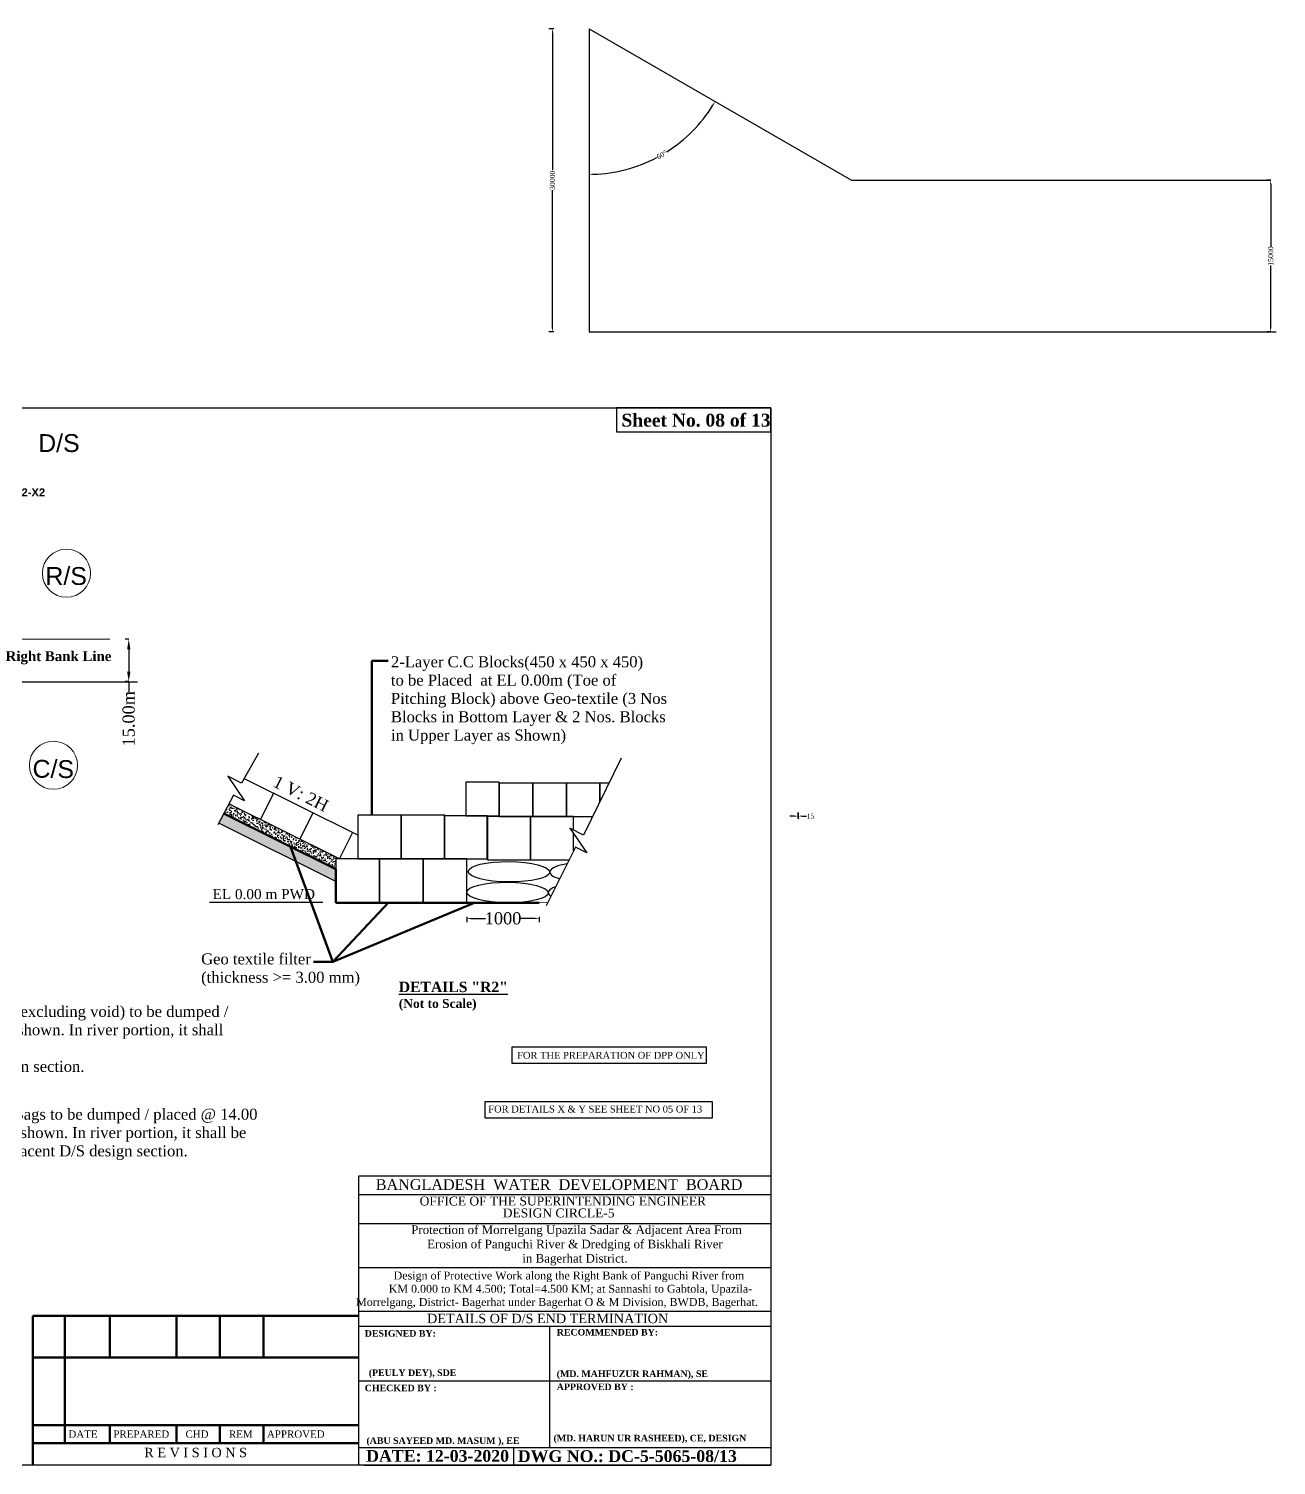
# Model space of a CAD drawing. Header units: metres. Extents: x -2434 to 11656, y -15288 to 8109.
# Drawn here: x 119 to 242.6, y -8360 to -8217.8 of the extents above; entities that cross this region are included whole.
import ezdxf
from ezdxf.enums import TextEntityAlignment as Align

# ---------------------------------------------------------------- set-up
doc = ezdxf.new("R2010")
doc.units = ezdxf.units.M
doc.layers.add('LINE', color=7, linetype='Continuous')
doc.styles.add('Arial B heading -200', font='arialbd.ttf', dxfattribs={"height": 0.6})
doc.styles.add('Arial-200', font='arial.ttf')
doc.styles.add('Kazi_T_H', font='timesbd.ttf')
doc.styles.get("Standard").update_dxf_attribs({"font": 'times.ttf'})
doc.dimstyles.get("Standard").update_dxf_attribs({"dimtxt": 0.5, "dimasz": 0.4075, "dimexe": 0.364, "dimexo": 0.219, "dimgap": 0.09, "dimtad": 0, "dimdec": 0, "dimlfac": 1000, "dimzin": 0, "dimdsep": 46, "dimtxsty": 'Standard', "dimcen": 0.09, "dimadec": 0, "dimazin": 0, "dimtfac": 1, "dimtdec": 0, "dimtofl": 0, "dimtmove": 0, "dimatfit": 3, "dimfxl": 1, "dimtolj": 1, "dimtzin": 0, "dimarcsym": 0})

# ---------------------------------------------------------------- blocks, each defined once
blk = doc.blocks.new('*D1164')
at = {"color": 0, "lineweight": -2, "ltscale": 0.5}
for p, q in [((128.93, -8278.22), (128.57, -8278.22)), ((128.93, -8279.22), (128.93, -8281.42)), ((128.93, -8282.42), (128.57, -8282.42)), ((128.93, -8282.42), (128.93, -8283.42))]:
    blk.add_line(p, q, dxfattribs=at)
at = {"color": 0, "linetype": 'Continuous', "lineweight": -3, "ltscale": 0.5}
for points in [[(128.77, -8279.22), (129.1, -8279.22), (128.93, -8278.22)], [(128.77, -8281.42), (129.1, -8281.42), (128.93, -8282.42)]]:
    blk.add_solid(points, dxfattribs=at)
at = {"layer": 'Defpoints', "color": 0, "linetype": 'Continuous', "lineweight": -3, "ltscale": 0.5}
for p in [(129.1, -8278.22), (128.93, -8282.42), (128.93, -8282.42)]:
    blk.add_point(p, dxfattribs=at)
at = {"color": 0, "linetype": 'Continuous', "lineweight": 30, "ltscale": 0.5, "insert": (128.93, -8286.09), "char_height": 1.2, "attachment_point": 5, "rotation": 90}
blk.add_mtext('\\A1;15.00m', dxfattribs=at)
blk = doc.blocks.new('*D1165')
at = {"color": 0, "lineweight": -2, "ltscale": 0.5}
for p, q in [((194.84, -8295.73), (194.43, -8295.73)), ((195.25, -8295.73), (195.25, -8295.37)), ((195.26, -8295.73), (195.26, -8295.37)), ((195.67, -8295.73), (196.08, -8295.73))]:
    blk.add_line(p, q, dxfattribs=at)
at = {"color": 0, "linetype": 'Continuous', "lineweight": -3, "ltscale": 0.5}
for points in [[(194.84, -8295.67), (194.84, -8295.8), (195.25, -8295.73)], [(195.67, -8295.67), (195.67, -8295.8), (195.26, -8295.73)]]:
    blk.add_solid(points, dxfattribs=at)
at = {"layer": 'Defpoints', "color": 0, "linetype": 'Continuous', "lineweight": -3, "ltscale": 0.5}
for p in [(195.25, -8295.77), (195.26, -8295.73), (195.26, -8295.77)]:
    blk.add_point(p, dxfattribs=at)
at = {"color": 0, "linetype": 'Continuous', "lineweight": -3, "ltscale": 0.5, "insert": (196.47, -8295.73), "char_height": 0.5, "attachment_point": 5}
blk.add_mtext('\\A1;15', dxfattribs=at)
blk = doc.blocks.new('*D1170')
at = {"color": 0, "lineweight": -2, "ltscale": 0.5}
for start, end in [(302.2738, 328.3799), (271.6201, 297.7262)]:
    blk.add_arc((174.53, -8217.78), 14.41, start, end, dxfattribs=at)
at = {"color": 0, "linetype": 'Continuous', "lineweight": -3, "ltscale": 0.5}
for points in [[(186.74, -8225.3), (186.86, -8225.37), (187.01, -8224.98)], [(174.94, -8232.25), (174.94, -8232.11), (174.53, -8232.19)]]:
    blk.add_solid(points, dxfattribs=at)
at = {"layer": 'Defpoints', "color": 0, "linetype": 'Continuous', "lineweight": -3, "ltscale": 0.5}
for p in [(174.53, -8217.78), (174.53, -8217.78), (179.46, -8231.32), (200.51, -8232.78), (174.53, -8247.78)]:
    blk.add_point(p, dxfattribs=at)
at = {"color": 0, "linetype": 'Continuous', "lineweight": -3, "ltscale": 0.5, "insert": (181.74, -8230.26), "char_height": 0.5, "attachment_point": 5, "rotation": 30}
blk.add_mtext('\\A1;60°', dxfattribs=at)
blk = doc.blocks.new('*D1171')
at = {"color": 0, "lineweight": -2, "ltscale": 0.5}
for p, q in [((242.05, -8232.78), (241.68, -8232.78)), ((242.05, -8233.18), (242.05, -8239.32)), ((242.05, -8247.37), (242.05, -8241.23)), ((242.05, -8247.78), (241.68, -8247.78))]:
    blk.add_line(p, q, dxfattribs=at)
at = {"color": 0, "linetype": 'Continuous', "lineweight": -3, "ltscale": 0.5}
for points in [[(241.98, -8233.18), (242.11, -8233.18), (242.05, -8232.78)], [(241.98, -8247.37), (242.11, -8247.37), (242.05, -8247.78)]]:
    blk.add_solid(points, dxfattribs=at)
at = {"layer": 'Defpoints', "color": 0, "linetype": 'Continuous', "lineweight": -3, "ltscale": 0.5}
for p in [(242.05, -8232.78), (242.05, -8247.78), (242.05, -8247.78)]:
    blk.add_point(p, dxfattribs=at)
at = {"color": 0, "linetype": 'Continuous', "lineweight": -3, "ltscale": 0.5, "insert": (242.05, -8240.28), "char_height": 0.5, "attachment_point": 5, "rotation": 90}
blk.add_mtext('\\A1;15000', dxfattribs=at)
blk = doc.blocks.new('*D1172')
at = {"color": 0, "lineweight": -2, "ltscale": 0.5}
for p, q in [((171.05, -8217.78), (170.54, -8217.78)), ((170.9, -8218.18), (170.9, -8231.79)), ((170.9, -8247.37), (170.9, -8233.76)), ((171.05, -8247.78), (170.54, -8247.78))]:
    blk.add_line(p, q, dxfattribs=at)
at = {"color": 0, "linetype": 'Continuous', "lineweight": -3, "ltscale": 0.5}
for points in [[(170.83, -8218.18), (170.97, -8218.18), (170.9, -8217.78)], [(170.83, -8247.37), (170.97, -8247.37), (170.9, -8247.78)]]:
    blk.add_solid(points, dxfattribs=at)
at = {"layer": 'Defpoints', "color": 0, "linetype": 'Continuous', "lineweight": -3, "ltscale": 0.5}
for p in [(174.53, -8217.78), (170.9, -8247.78), (174.53, -8247.78)]:
    blk.add_point(p, dxfattribs=at)
at = {"color": 0, "linetype": 'Continuous', "lineweight": -3, "ltscale": 0.5, "insert": (170.9, -8232.78), "char_height": 0.5, "attachment_point": 5, "rotation": 90}
blk.add_mtext('\\A1;30000', dxfattribs=at)
blk = doc.blocks.new('*D1185')
at = {"color": 0, "lineweight": -2, "ltscale": 0.5}
for p, q in [((162.42, -8305.71), (162.42, -8306.23)), ((162.83, -8305.86), (164.28, -8305.86)), ((169.18, -8305.86), (167.73, -8305.86)), ((169.59, -8305.71), (169.59, -8306.23))]:
    blk.add_line(p, q, dxfattribs=at)
at = {"color": 0, "linetype": 'Continuous', "lineweight": -3, "ltscale": 0.5}
for points in [[(162.83, -8305.8), (162.83, -8305.93), (162.42, -8305.86)], [(169.18, -8305.8), (169.18, -8305.93), (169.59, -8305.86)]]:
    blk.add_solid(points, dxfattribs=at)
at = {"layer": 'Defpoints', "color": 0, "linetype": 'Continuous', "lineweight": -3, "ltscale": 0.5}
for p in [(162.42, -8305.23), (169.59, -8305.24), (169.59, -8305.86)]:
    blk.add_point(p, dxfattribs=at)
at = {"color": 0, "linetype": 'Continuous', "lineweight": -3, "ltscale": 0.5, "insert": (166.01, -8305.86), "char_height": 1.2, "attachment_point": 5}
blk.add_mtext('\\A1;1000', dxfattribs=at)

msp = doc.modelspace()

# ---------------------------------------------------------------- hatches: boundary and pattern name
at = {"linetype": 'Continuous', "lineweight": 30, "ltscale": 0.5}
h = msp.add_hatch(dxfattribs=at)
h.set_pattern_fill('AR-CONC', scale=0.003533, angle=135, style=0)
h.set_pattern_definition([(185, (94.35675, -8237.927), (-0.4152926, 0.4949264), [0.0673, -0.740298]), (130, (94.35675, -8237.927), (-0.3892333, -0.565311), [0.05384, -0.5922386]), (235.451, (94.32214, -8237.88574), (-0.8045254, -0.070381), [0.057196, -0.6291564]), (181.1842, (94.22985, -8238.0539), (-0.572149, 0.782198), [0.10095, -1.110447]), (231.6356, (94.1822, -8237.9887), (-1.211137, -0.025034), [0.085794, -0.943735]), (126.184, (94.2298, -8238.0539), (-1.211137, -0.025032), [0.08076, -0.888358]), (156, (94.1981, -8237.9587), (-0.123278, 0.6342102), [0.0673, -0.740298]), (101, (94.1981, -8237.9587), (-0.6144994, -0.305728), [0.05384, -0.5922386]), (206.4514, (94.18785, -8237.90585), (-0.7377774, 0.32848), [0.057196, -0.6291564]), (172.5, (94.35675, -8237.92698), (-0.2189397, -0.2035086), [0, -0.58506, 0, -0.6012119, 0, -0.5944819]), (142.5, (94.35675, -8237.92698), (-0.4171778, -0.0833378), [0, -0.3427805, 0, -0.5716, 0, -0.2265761]), (102.5, (94.49825, -8238.06848), (-0.3244036, 0.35302515), [0, -0.2243328, 0, -0.6999183, 0, -0.9287378]), (92.5, (94.5617, -8238.13193), (-0.4335537, 0.3065195), [0, -0.2916326, 0, -0.4648176, 0, -0.6595384])])
h.paths.add_polyline_path([(138.859226, -8294.500561), (138.359967, -8295.45971), (149.445685, -8301.002569), (149.445685, -8300.591268), (149.445685, -8299.969696), (149.797211, -8299.969696)])
h = msp.add_hatch(dxfattribs=at)
h.set_pattern_fill('AR-SAND', scale=0.006006, angle=135, style=0)
h.set_pattern_definition([(172.5, (94.35675, -8237.92698), (-0.2010449, -0.21463466), [0, -0.2318704, 0, -0.2593287, 0, -0.24788774]), (142.5, (94.35675, -8237.92698), (-0.4953148, -0.1135154), [0, -0.125088, 0, -0.20898844, 0, -0.0800868]), (102.5, (94.48943, -8238.05966), (-0.3365221, 0.3353015), [0, -0.07627315, 0, -0.27458335, 0, -0.3584838]), (92.5, (94.48943, -8238.05966), (-0.4189323, 0.2295889), [0, -0.0381366, 0, -0.18000464, 0, -0.2059375])])
h.paths.add_polyline_path([(138.359967, -8295.45971), (137.860767, -8296.418746), (149.437084, -8302.206905), (149.437084, -8300.998269)])

# ---------------------------------------------------------------- linework, layer by layer
at = {"color": 0, "linetype": 'Continuous', "lineweight": -3, "ltscale": 0.5}
for p, q in [((174.529323, -8217.775323), (174.529323, -8247.775323)), ((174.529323, -8217.775323), (200.510085, -8232.775323)), ((200.510085, -8232.775323), (242.045899, -8232.775323)), ((174.529323, -8247.775323), (242.603674, -8247.775323)), ((101.321956, -8282.421297), (129.795831, -8282.421297)), ((195.245619, -8295.967296), (195.245619, -8295.774693)), ((195.245619, -8295.967296), (195.275619, -8295.967296)), ((195.260619, -8295.941315), (195.260619, -8295.72771)), ((195.260619, -8295.941315), (195.275619, -8295.967296))]:
    msp.add_line(p, q, dxfattribs=at)
at = {"linetype": 'ByBlock', "lineweight": 30, "ltscale": 0.5}
for p in [(192.528383, -8333.256579), (152.254592, -8360.003466)]:
    msp.add_line(p, (192.528383, -8360.003466), dxfattribs=at)
at = {"color": 0, "linetype": 'Continuous', "lineweight": -3, "ltscale": 0.5}
for points in [[(162.307189, -8295.702332), (165.632189, -8295.702332), (165.632189, -8292.377332), (162.307189, -8292.377332)], [(165.632189, -8295.782786), (168.957189, -8295.782786), (168.957189, -8292.457786), (165.632189, -8292.457786)], [(168.957189, -8295.782786), (172.282189, -8295.782786), (172.282189, -8292.457786), (168.957189, -8292.457786)], [(166.918293, -8318.561968), (186.116115, -8318.561968), (186.116115, -8320.218539), (166.918293, -8320.218539)], [(164.245131, -8323.997049), (186.719588, -8323.997049), (186.719588, -8325.652538), (164.245131, -8325.652538)]]:
    msp.add_lwpolyline(points, close=True, dxfattribs=at)
for points in [[(175.607189, -8294.28766), (175.607189, -8292.457786), (172.282189, -8292.457786), (172.282189, -8295.782786), (174.873119, -8295.782786)], [(176.505611, -8292.457786), (175.607189, -8292.457786), (175.607189, -8294.28766)]]:
    msp.add_lwpolyline(points, dxfattribs=at)
at = {"layer": 'LINE', "color": 7, "lineweight": 9, "ltscale": 0.5}
msp.add_line((108.781819, -8278.21591), (127.064453, -8278.21591), dxfattribs=at)
at = {"layer": 'LINE', "color": 7, "lineweight": 30, "ltscale": 0.5}
for p, q in [((151.607759, -8297.626713), (140.40603, -8292.025702)), ((149.797211, -8299.969696), (138.859226, -8294.500561)), ((141.991475, -8296.066726), (143.29078, -8293.468115)), ((145.894343, -8298.018211), (147.193648, -8295.4196)), ((149.437084, -8302.206905), (137.860767, -8296.418746)), ((149.797211, -8299.969696), (151.096516, -8297.371085)), ((158.09398, -8299.969696), (158.09398, -8304.293843)), ((158.09398, -8304.293843), (158.09398, -8299.969696)), ((149.445685, -8300.591268), (149.445685, -8304.293843)), ((148.145108, -8304.293843), (136.919265, -8304.293843)), ((149.445685, -8304.293843), (162.418127, -8304.293843)), ((149.445685, -8304.293843), (162.418127, -8304.293843)), ((153.918783, -8304.293843), (149.594635, -8304.293843)), ((152.714671, -8304.293843), (155.131943, -8304.293843)), ((152.714671, -8304.293843), (155.131943, -8304.293843)), ((149.151822, -8310.168264), (147.232226, -8310.168264))]:
    msp.add_line(p, q, dxfattribs=at)
at = {"layer": 'LINE', "color": 7, "lineweight": 50, "ltscale": 0.5}
for p, q in [((149.437084, -8300.998269), (138.359967, -8295.45971)), ((149.437084, -8300.998269), (149.437084, -8304.317767)), ((149.437084, -8304.317767), (169.583341, -8304.317699))]:
    msp.add_line(p, q, dxfattribs=at)
at = {"layer": 'LINE', "color": 7, "lineweight": 13, "ltscale": 0.5}
msp.add_line((162.418127, -8304.293843), (170.424348, -8304.33088), dxfattribs=at)
at = {"layer": 'LINE', "color": 0, "linetype": 'ByBlock', "lineweight": 30, "ltscale": 0.5}
for p, q in [((192.528383, -8331.384619), (151.688126, -8331.384619)), ((151.688126, -8331.384619), (151.688126, -8360.003466)), ((192.528383, -8333.225484), (151.688126, -8333.225484)), ((192.528383, -8336.083108), (151.688126, -8336.083108)), ((192.528383, -8340.463039), (151.688126, -8340.463039)), ((192.528383, -8344.766874), (151.688126, -8344.766874)), ((192.528383, -8346.248962), (151.688126, -8346.248962)), ((170.631019, -8358.24241), (170.631019, -8346.248962)), ((151.688126, -8351.653384), (192.528383, -8351.653384)), ((151.688126, -8358.24241), (192.528383, -8358.24241)), ((167.078391, -8360.003466), (167.078391, -8358.24241))]:
    msp.add_line(p, q, dxfattribs=at)
at = {"layer": 'LINE', "lineweight": 50, "ltscale": 0.5}
for p, q in [((151.688126, -8345.218522), (119.429531, -8345.218522)), ((119.429531, -8359.969959), (119.429531, -8345.218522)), ((122.596682, -8345.218522), (122.596682, -8357.80988)), ((127.053868, -8345.218522), (127.053868, -8349.335819)), ((133.658537, -8345.218522), (133.658537, -8349.335819)), ((137.961228, -8345.218522), (137.961228, -8349.335819)), ((142.263919, -8345.218522), (142.263919, -8349.335819)), ((151.688126, -8349.335819), (119.429531, -8349.335819)), ((151.688126, -8356.019667), (119.429531, -8356.019667)), ((127.053868, -8356.019667), (127.053868, -8357.80988)), ((133.658537, -8356.019667), (133.658537, -8357.80988)), ((137.961228, -8356.019667), (137.961228, -8357.80988)), ((142.263919, -8356.019667), (142.263919, -8357.80988)), ((151.688126, -8357.80988), (119.429531, -8357.80988))]:
    msp.add_line(p, q, dxfattribs=at)
at = {"layer": 'LINE', "color": 7, "lineweight": 30, "ltscale": 0.5}
for points in [[(44.490866, -8360.003466), (44.490866, -8255.319794), (192.528383, -8255.319794), (192.528383, -8360.003466), (44.490866, -8360.003466)], [(192.528383, -8255.319794), (177.239228, -8255.319794), (177.239228, -8257.672545), (192.528383, -8257.672545)], [(151.607759, -8299.969696), (155.931906, -8299.969696), (155.931906, -8295.645549), (151.607759, -8295.645549)], [(155.931906, -8299.969696), (160.256053, -8299.969696), (160.256053, -8295.645549), (155.931906, -8295.645549)], [(149.445685, -8304.293843), (153.769833, -8304.293843), (153.769833, -8299.969696), (149.445685, -8299.969696)], [(153.769833, -8304.293843), (158.09398, -8304.293843), (158.09398, -8299.969696), (153.769833, -8299.969696)], [(158.09398, -8304.293843), (162.418127, -8304.293843), (162.418127, -8299.969696), (158.09398, -8299.969696)]]:
    msp.add_lwpolyline(points, close=True, dxfattribs=at)
for points in [[(141.773292, -8289.494233), (140.086309, -8292.477742), (138.745158, -8291.773718), (140.413003, -8294.229256), (139.295413, -8293.662584), (137.764533, -8296.603625)], [(177.715958, -8289.992596), (173.971143, -8297.619897), (172.629992, -8296.915873), (174.297837, -8299.371411), (173.180247, -8298.804738), (170.283307, -8304.613698)]]:
    msp.add_lwpolyline(points, dxfattribs=at)
at = {"layer": 'LINE', "color": 0, "linetype": 'ByBlock', "lineweight": 30, "ltscale": 0.5}
for points in [[(160.169689, -8299.977332), (164.444689, -8299.977332), (164.444689, -8295.702332), (160.169689, -8295.702332), (160.169689, -8299.977332)], [(164.453351, -8300.053043), (168.728351, -8300.053043), (168.728351, -8295.778043), (164.453351, -8295.778043), (164.453351, -8300.053043)], [(173.003351, -8297.111864), (173.003351, -8295.778043), (168.728351, -8295.778043), (168.728351, -8300.053043)], [(173.003351, -8299.159452), (173.003351, -8297.465562)], [(173.092389, -8297.640997), (173.122509, -8297.640997)], [(168.728351, -8300.053043), (172.557715, -8300.053043)]]:
    msp.add_lwpolyline(points, dxfattribs=at)
at = {"layer": 'LINE', "color": 7, "lineweight": 18, "ltscale": 0.5}
for centre in [(122.760039, -8271.682029), (121.473162, -8290.699012)]:
    msp.add_circle(centre, 2.381398, dxfattribs=at)
at = {"layer": 'LINE', "color": 0, "linetype": 'ByBlock', "lineweight": 30, "ltscale": 0.5}
for centre in [(166.592404, -8301.244826), (166.447653, -8303.293475)]:
    msp.add_ellipse(centre, major_axis=(-4.037592, 0.03708), ratio=0.25, dxfattribs=at)
for centre, start_param, end_param in [((174.667288, -8301.303567), 5.3239057609, 7.000016163), ((174.522537, -8303.352216), 5.6744902675, 6.6494316564)]:
    msp.add_ellipse(centre, major_axis=(-4.037592, 0.03708), ratio=0.25, start_param=start_param, end_param=end_param, dxfattribs=at)

# ---------------------------------------------------------------- texts
at = {"layer": 'LINE', "color": 7, "lineweight": 9, "ltscale": 0.5}
for s, height, style, p in [('D/S', 1.7660951, 'Arial-200', (119.957524, -8259.681158)), ('Limit of Section X2-X2', 0.79237529, 'Arial B heading -200', (108.964994, -8264.074147)), ('R/S', 1.7660951, 'Arial-200', (120.674636, -8272.841355))]:
    msp.add_text(s, height=height, dxfattribs=dict(at, style=style)).set_placement(p)
at = {"layer": 'LINE', "color": 7, "lineweight": 9, "ltscale": 0.5, "style": 'Arial-200'}
msp.add_text('C/S', height=1.7660951, rotation=359.29153605, dxfattribs=at).set_placement((119.388679, -8291.919791))
at = {"layer": 'LINE', "color": 0, "linetype": 'ByBlock', "lineweight": 30, "ltscale": 0.5}
for s, height, p in [('BANGLADESH  WATER  DEVELOPMENT  BOARD', 1.05840455, (171.560285, -8332.737666)), ('OFFICE OF THE SUPERINTENDING ENGINEER', 0.88277765, (171.932381, -8334.281395)), ('DESIGN CIRCLE-5', 0.88277765, (171.515151, -8335.464521))]:
    msp.add_text(s, height=height, dxfattribs=at).set_placement(p, align=Align.CENTER)
at = {"layer": 'LINE', "color": 0, "linetype": 'ByBlock', "lineweight": -3, "ltscale": 0.5}
msp.add_text('DETAILS OF D/S END TERMINATION ', height=0.93029973, dxfattribs=at).set_placement((170.598416, -8345.93276), align=Align.CENTER)
at = {"layer": 'LINE', "color": 0, "linetype": 'ByBlock', "lineweight": 30, "ltscale": 0.5, "style": 'Kazi_T_H'}
for s, height, p in [('DESIGNED BY:', 0.64853069, (152.3081, -8347.272775)), ('RECOMMENDED BY:', 0.64853069, (171.326885, -8347.156905)), ('(PEULY DEY), SDE', 0.64853069, (152.704403, -8351.164456)), ('(MD. MAHFUZUR RAHMAN), SE', 0.64853069, (171.321072, -8351.267343)), ('CHECKED BY :', 0.64853069, (152.3081, -8352.677197)), ('APPROVED BY :', 0.64853069, (171.326885, -8352.561327)), ('(ABU SAYEED MD. MASUM ), EE', 0.64853069, (152.479323, -8357.888839)), ('DATE: 12-03-2020', 1.16735524, (152.447709, -8359.659494)), ('DWG NO.: DC-5-5065-08/13', 1.16735524, (167.471093, -8359.67961))]:
    msp.add_text(s, height=height, dxfattribs=at).set_placement(p)
at = {"layer": 'LINE', "lineweight": 50, "ltscale": 0.5}
for s, p in [('DATE', (122.954725, -8357.272816)), ('PREPARED', (127.411911, -8357.272816)), ('CHD', (134.553644, -8357.272816)), ('REM', (138.856335, -8357.272816)), ('APPROVED', (142.621962, -8357.272816))]:
    msp.add_text(s, height=0.7160852, dxfattribs=at).set_placement(p)
msp.add_text('R E V I S I O N S', height=0.9317991, dxfattribs=at).set_placement((135.558828, -8359.207579), align=Align.CENTER)
at = {"layer": 'LINE', "color": 7, "lineweight": 30, "ltscale": 0.5, "attachment_point": 1}
for s, insert, char_height, width in [('{\\fTimes New Roman|b1|i0|c0|p18;Sheet No. 08 of 13}', (177.737006, -8255.891128), 1.28009323, 15.82477949), ('{\\fTimes New Roman|b1|i0|c0|p18;\\H1.432x;\\LDETAILS "R2"\\P\\H0.8603x;\\l(Not to Scale)}', (155.678334, -8312.130693), 0.71670266, 11.62932947)]:
    msp.add_mtext(s, dxfattribs=dict(at, insert=insert, char_height=char_height, width=width))
at = {"layer": 'LINE', "color": 7, "lineweight": 9, "ltscale": 0.5}
for s, insert, char_height, width, attachment_point in [('{\\fTimes New Roman|b1|i0|c0|p18;Right Bank Line}', (127.211868, -8280.709805), 0.97519531, 35.02869844, 9), ('2-Layer C.C Blocks(450 x 450 x 450)\\Pto be Placed  at EL 0.00m (Toe of \\PPitching Block) above Geo-textile (3 Nos \\PBlocks in Bottom Layer & 2 Nos. Blocks\\Pin Upper Layer as Shown)', (154.904917, -8279.907071), 1.08842386, 48.18757372, 1), ('Geo textile filter \\P(thickness >= 3.00 mm) ', (136.101467, -8309.325291), 1.08842386, 48.18757372, 1), ('Assorted C.C Blocks  @ 29.00 cum / m (excluding void) to be dumped / placed from A2 to B2 over Geo Bags as shown. In river portion, it shall be \\Pplaced/dumped as per adjacent D/S design section.\\P450 x 450 x 450 --------- 60 %\\P350 x 350 x 350 --------- 40 %', (91.171643, -8314.523661), 1.088423855, 48.18757372, 1), ('200 kg {\\C0;Sand Filled} Geo Bags to be dumped / placed @ 14.00 cum/m from A2 to B2 as shown. In river portion, it shall be placed/dumped as per adjacent D/S design section.', (101.40554, -8324.701415), 1.088423855, 41.48138627, 1)]:
    msp.add_mtext(s, dxfattribs=dict(at, insert=insert, char_height=char_height, width=width, attachment_point=attachment_point))
at = {"layer": 'LINE', "color": 7, "lineweight": 30, "ltscale": 0.5, "insert": (143.644237, -8291.663247), "char_height": 1.2, "width": 8.29923284, "attachment_point": 1, "rotation": 333.33488648}
msp.add_mtext('1 V: 2H', dxfattribs=at)
at = {"layer": 'LINE', "color": 0, "linetype": 'ByBlock', "lineweight": 30, "ltscale": 0.5, "insert": (137.228809, -8302.952263), "char_height": 1, "attachment_point": 1}
msp.add_mtext('EL 0.00 m PWD', dxfattribs=at)
at = {"layer": 'LINE', "color": 0, "linetype": 'ByBlock', "lineweight": 30, "ltscale": 0.5, "char_height": 0.68631446, "width": 67.13921254, "attachment_point": 1}
for s, insert in [('\\pi-812,l812,t405.9,812;FOR THE PREPARATION OF DPP ONLY', (167.399879, -8319.070408)), ('FOR DETAILS X & Y SEE SHEET NO 05 OF 13', (164.546322, -8324.391434))]:
    msp.add_mtext(s, dxfattribs=dict(at, insert=insert))
at = {"layer": 'LINE', "color": 0, "linetype": 'ByBlock', "lineweight": -3, "ltscale": 0.5, "attachment_point": 2}
for s, insert, char_height, width in [('{\\fTimes New Roman|b1|i0|c0|p18; }Protection of Morrelgang Upazila Sadar & Adjacent Area From \\PErosion of Panguchi River & Dredging of Biskhali River\\Pin Bagerhat District.', (173.130284, -8336.259303), 0.84909967, 37.10579011), ('        Design of Protective Work along the Right Bank of Panguchi River from\\P         KM 0.000 to KM 4.500; Total=4.500 KM; at Sannashi to Gabtola, Upazila- Morrelgang, District- Bagerhat under Bagerhat O & M Division, BWDB, Bagerhat.', (171.350262, -8340.821703), 0.7865, 43.72689137)]:
    msp.add_mtext(s, dxfattribs=dict(at, insert=insert, char_height=char_height, width=width))
at = {"layer": 'LINE', "color": 0, "linetype": 'ByBlock', "lineweight": 30, "ltscale": 0.5, "insert": (180.561064, -8356.988131), "char_height": 0.64853069, "width": 18.92556745, "attachment_point": 2, "style": 'Kazi_T_H'}
msp.add_mtext('(MD. HARUN UR RASHEED), CE, DESIGN', dxfattribs=at)

# ---------------------------------------------------------------- dimensions: what is measured, and where the dimension line sits
at = {"color": 0, "linetype": 'Continuous', "lineweight": -3, "ltscale": 0.5}
for base, p1, p2, picture, middle in [((170.900279, -8247.775323), (174.529323, -8217.775323), (174.529323, -8247.775323), '*D1172', (170.900279, -8232.775323)), ((242.045899, -8247.775323), (242.045899, -8232.775323), (242.045899, -8247.775323), '*D1171', (242.045899, -8240.275323))]:
    dim = msp.add_linear_dim(base=base, p1=p1, p2=p2, angle=90, dimstyle='Standard', override={"dimfxl": 0.15, "dimfxlon": 1}, dxfattribs=at)
    dim.commit()
    dim.dimension.update_dxf_attribs({"geometry": picture, "text_midpoint": middle})
dim = msp.add_angular_dim_2l(base=(179.458421, -8231.317908), line1=((174.529323, -8217.775323), (174.529323, -8247.775323)), line2=((174.529323, -8217.775323), (200.510085, -8232.775323)), dimstyle='Standard', override={"dimfxl": 0.15, "dimfxlon": 1}, dxfattribs=at)
dim.commit()
dim.dimension.update_dxf_attribs({"geometry": '*D1170', "text_midpoint": (181.735182, -8230.256237)})
at = {"color": 0, "linetype": 'Continuous', "lineweight": 30, "ltscale": 0.5}
dim = msp.add_linear_dim(base=(128.934225, -8282.421297), p1=(129.103297, -8278.21591), p2=(128.934225, -8282.421297), angle=270, text='15.00m', dimstyle='Standard', override={"dimtxt": 1.2, "dimasz": 1, "dimdec": 2, "dimlfac": 1, "dimpost": 'm', "dimfxl": 0.15, "dimfxlon": 1}, dxfattribs=at)
dim.commit()
dim.dimension.update_dxf_attribs({"geometry": '*D1164', "text_midpoint": (128.934225, -8286.086063)})
at = {"color": 0, "linetype": 'Continuous', "lineweight": -3, "ltscale": 0.5}
dim = msp.add_linear_dim(base=(195.260619, -8295.733173), p1=(195.245619, -8295.774693), p2=(195.260619, -8295.774693), dimstyle='Standard', override={"dimfxl": 0.15, "dimfxlon": 1}, dxfattribs=at)
dim.commit()
dim.dimension.update_dxf_attribs({"geometry": '*D1165', "text_midpoint": (196.467169, -8295.733173)})
dim = msp.add_linear_dim(base=(169.59227, -8305.863246), p1=(162.418127, -8305.231496), p2=(169.59227, -8305.240828), text='1000', dimstyle='Standard', override={"dimtxt": 1.2, "dimfxl": 0.15, "dimfxlon": 1}, dxfattribs=at)
dim.commit()
dim.dimension.update_dxf_attribs({"geometry": '*D1185', "text_midpoint": (166.005198, -8305.863246)})

# ---------------------------------------------------------------- leaders
at = {"layer": 'LINE', "color": 7, "lineweight": 30, "ltscale": 0.5}
for points in [[(153.022233, -8295.645549), (153.022233, -8280.364933), (154.627511, -8280.364933)], [(144.968703, -8298.764078), (149.151822, -8310.168264)], [(163.250076, -8304.294358), (149.151822, -8310.168264), (147.232226, -8310.168264)], [(154.668109, -8304.293843), (149.151822, -8310.168264)]]:
    msp.add_leader(points, dimstyle='Standard', override={"dimtxt": 0.9, "dimasz": 0.7, "dimclrd": 7, "dimclre": 7, "dimclrt": 7, "dimlwd": 65535, "dimlwe": 65535}, dxfattribs=at)

doc.saveas('drawing.dxf')
